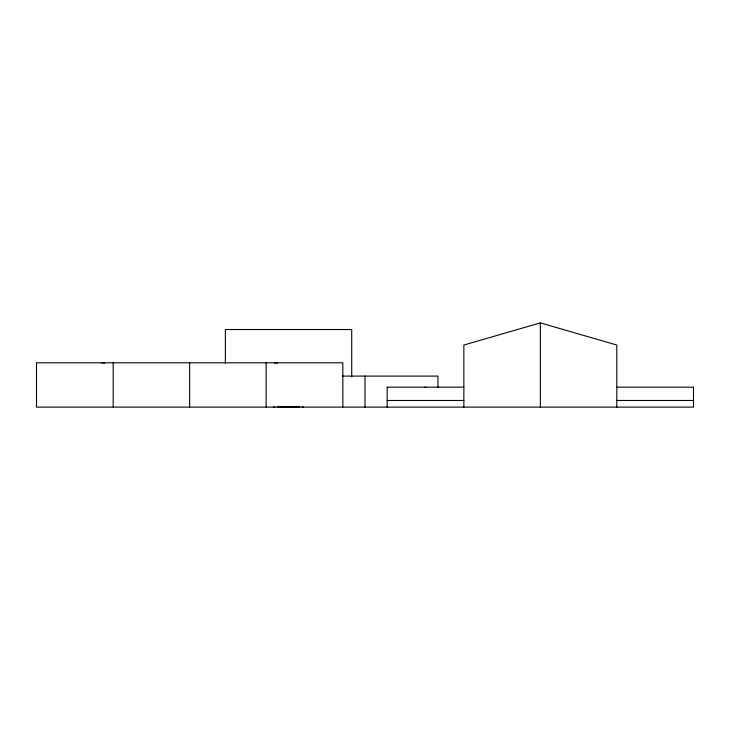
<?xml version="1.0" encoding="UTF-8"?>
<svg xmlns="http://www.w3.org/2000/svg" width="730" height="730" viewBox="0 0 730 730"><rect width="100%" height="100%" fill="white"/><g stroke="black" fill="none" stroke-linecap="round" stroke-linejoin="round"><path stroke-width="1.09" d="M616.813 407.121L616.813 345.053L540.337 322.879L463.86 345.053L463.86 407.121M342.206 376.087L437.954 376.087L437.954 387.265M387.165 387.165L463.86 387.165M616.813 387.165L693.5 387.165M387.165 400.469L463.86 400.469M616.813 400.469L693.5 400.469M277.51 406.984L299.565 406.984M693.5 387.201L693.5 407.121L36.5 407.121L36.5 362.783L342.835 362.783L342.835 407.121M540.337 322.879L540.337 407.121M387.165 387.201L387.165 407.121M365 376.087L365 407.121M351.714 376.844L351.714 329.531L225.36 329.531L225.36 363.33M266.14 362.783L266.14 407.121M189.663 362.783L189.663 407.121M113.187 362.783L113.187 407.121M102.027 363.248A6.652 3.321 -90 0 1 104.472 363.248M274.863 363.248A6.652 3.321 90 0 1 276.086 362.783A6.652 3.321 -90 0 1 277.309 363.248M424.677 387.393A4.626 4.006 -90 0 1 426.338 387.374M303.461 406.938A25.486 25.486 0 0 1 302.156 407.112M274.909 407.112A25.486 25.486 0 0 1 273.604 406.938"/></g></svg>
